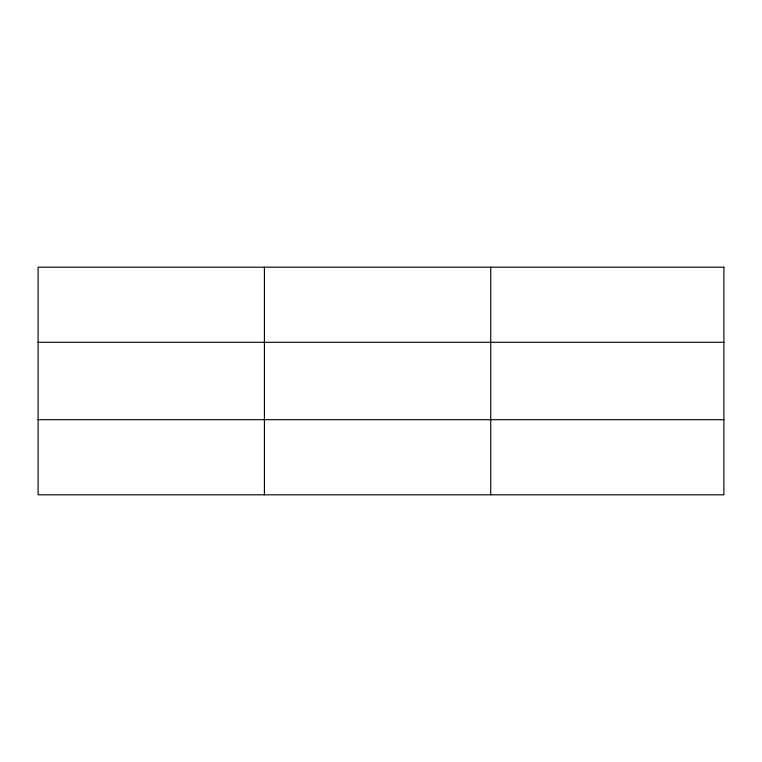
<?xml version="1.0" encoding="UTF-8"?>
<svg xmlns="http://www.w3.org/2000/svg" width="762" height="762" viewBox="0 0 762 762"><rect width="100%" height="100%" fill="white"/><g stroke="black" fill="none" stroke-linecap="round" stroke-linejoin="round"><path stroke-width="1.14" d="M264.414 267.186L264.414 494.814M490.728 267.186L490.728 494.814M38.1 342.3L723.9 342.3M38.1 419.7L723.9 419.7M723.9 267.186L723.9 494.814L38.1 494.814L38.1 267.186L723.9 267.186"/></g></svg>
